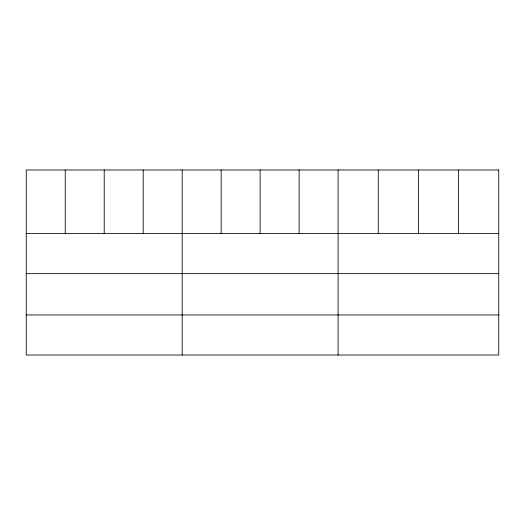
<?xml version="1.0" encoding="UTF-8"?>
<svg xmlns="http://www.w3.org/2000/svg" width="525" height="525" viewBox="0 0 525 525"><rect width="100%" height="100%" fill="white"/><g stroke="black" fill="none" stroke-linecap="round" stroke-linejoin="round"><path stroke-width="0.79" d="M26.25 233.566L498.75 233.566M26.25 273.643L498.75 273.643M26.25 314.941L498.75 314.941M458.587 169.982L458.587 233.566M418.425 169.982L418.425 233.566M378.262 169.982L378.262 233.566M338.1 169.982L338.1 355.018M299.119 169.982L299.119 233.566M260.137 169.982L260.137 233.566M221.156 169.982L221.156 233.566M182.175 169.982L182.175 355.018M143.194 169.982L143.194 233.566M104.213 169.982L104.213 233.566M65.231 169.982L65.231 233.566M498.75 169.982L26.25 169.982L26.25 355.018L498.75 355.018L498.75 169.982"/></g></svg>
